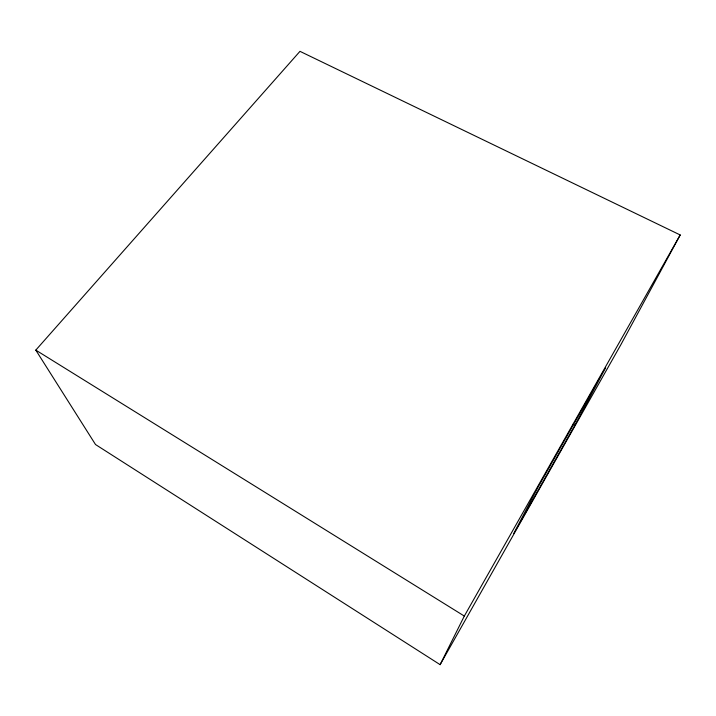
<?xml version="1.0" encoding="UTF-8"?>
<svg xmlns="http://www.w3.org/2000/svg" width="716" height="716" viewBox="0 0 716 716"><rect width="100%" height="100%" fill="white"/><g stroke="black" fill="none" stroke-linecap="round" stroke-linejoin="round"><path stroke-width="1.07" d="M440.116 664.663L464.317 616.064L680.2 234.964L299.968 51.337L35.8 350.115L95.514 444.529L440.116 664.663L620.879 344.673L680.2 234.964M574.85 425.34L605.638 367.791L537.644 487.9L513.748 533.465L574.85 425.34L572.97 424.311M35.8 350.115L464.317 616.064"/></g></svg>
